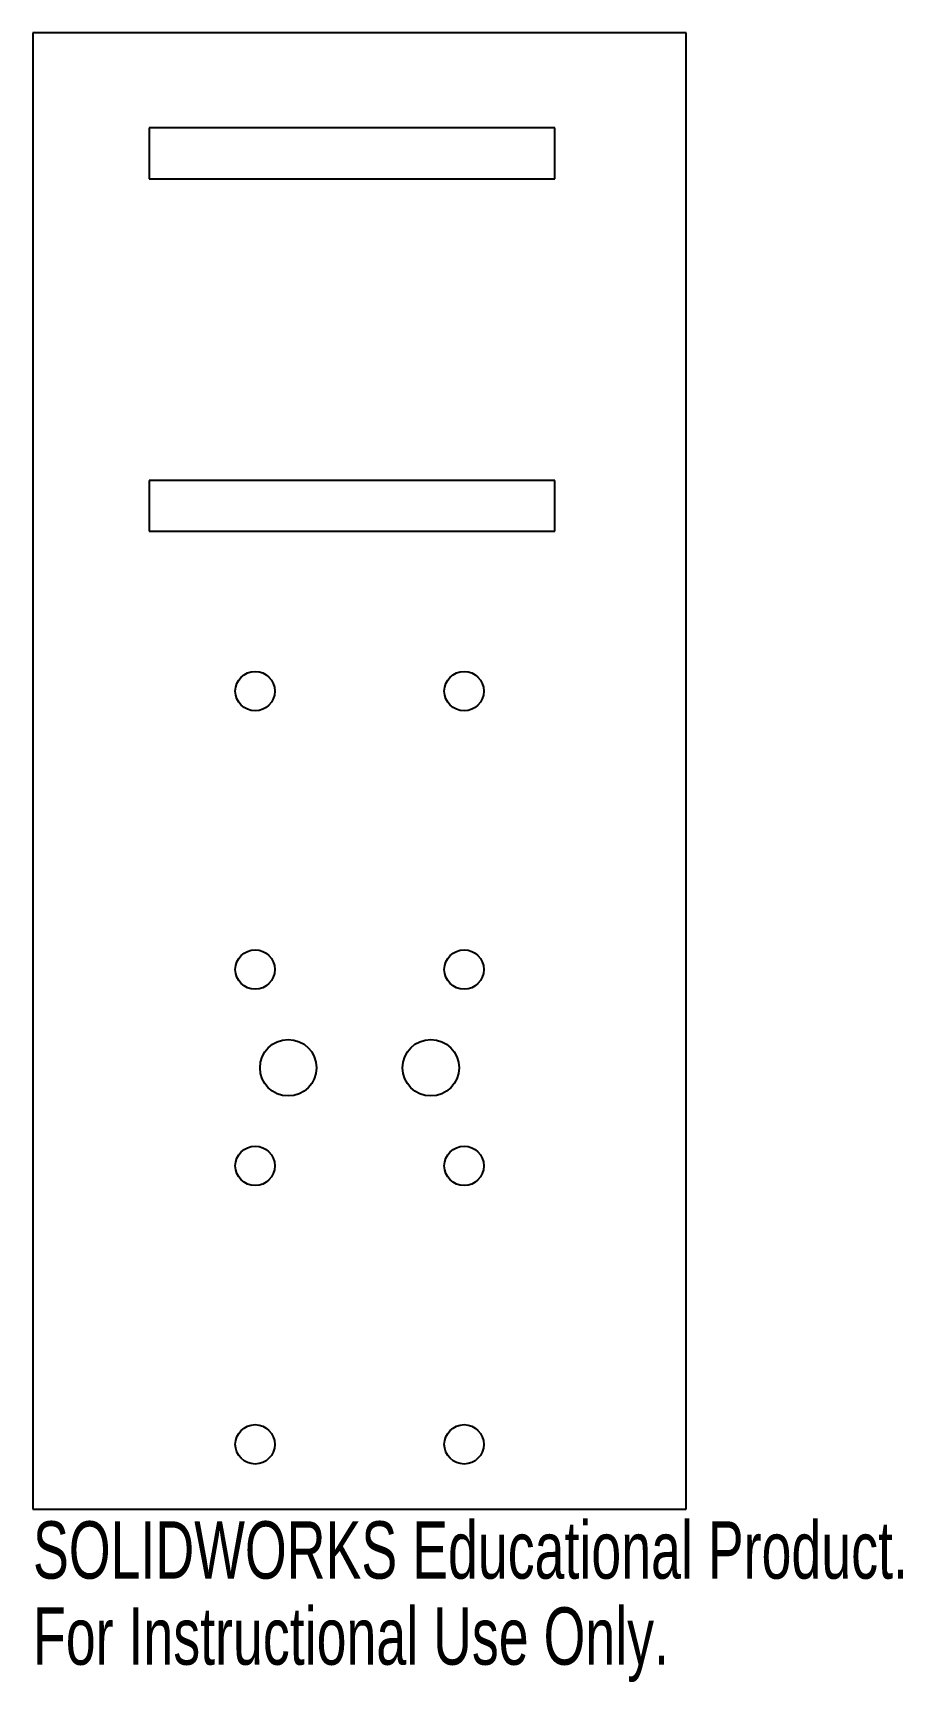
# Model space of a CAD drawing. Header units: millimetres. Extents: x 0 to 73, y -15 to 124.
import ezdxf

# ---------------------------------------------------------------- set-up
doc = ezdxf.new("R2010")
doc.units = ezdxf.units.MM
doc.styles.add('SLDTEXTSTYLE0', font='TXT', dxfattribs={"width": 0.7})

msp = doc.modelspace()

# ---------------------------------------------------------------- linework, layer by layer
at = {"color": 7, "linetype": 'Continuous', "lineweight": 25}
for p, q in [((55, 124.36), (0, 124.36)), ((0, 124.36), (0, 0)), ((55, 0), (55, 124.36)), ((43.95, 116.36), (9.78, 116.36)), ((9.78, 116.36), (9.78, 112.08)), ((43.95, 112.08), (43.95, 116.36)), ((9.78, 112.08), (43.95, 112.08)), ((43.95, 86.66), (9.78, 86.66)), ((9.78, 86.66), (9.78, 82.38)), ((43.95, 82.38), (43.95, 86.66)), ((9.78, 82.38), (43.95, 82.38)), ((0, 0), (55, 0))]:
    msp.add_line(p, q, dxfattribs=at)
for centre, radius in [((18.7, 68.92), 1.66), ((36.3, 68.92), 1.66), ((18.7, 45.46), 1.66), ((36.3, 45.46), 1.66), ((21.5, 37.19), 2.38), ((33.5, 37.19), 2.38), ((18.7, 28.92), 1.66), ((36.3, 28.92), 1.66), ((18.7, 5.46), 1.66), ((36.3, 5.46), 1.66)]:
    msp.add_circle(centre, radius, dxfattribs=at)

# ---------------------------------------------------------------- texts
at = {"color": 7, "linetype": 'Continuous', "char_height": 4.8336, "attachment_point": 1, "style": 'SLDTEXTSTYLE0'}
for s, insert in [('SOLIDWORKS Educational Product.', (0, -1.02)), ('For Instructional Use Only.', (0, -8.27))]:
    msp.add_mtext(s, dxfattribs=dict(at, insert=insert))

doc.saveas('drawing.dxf')
